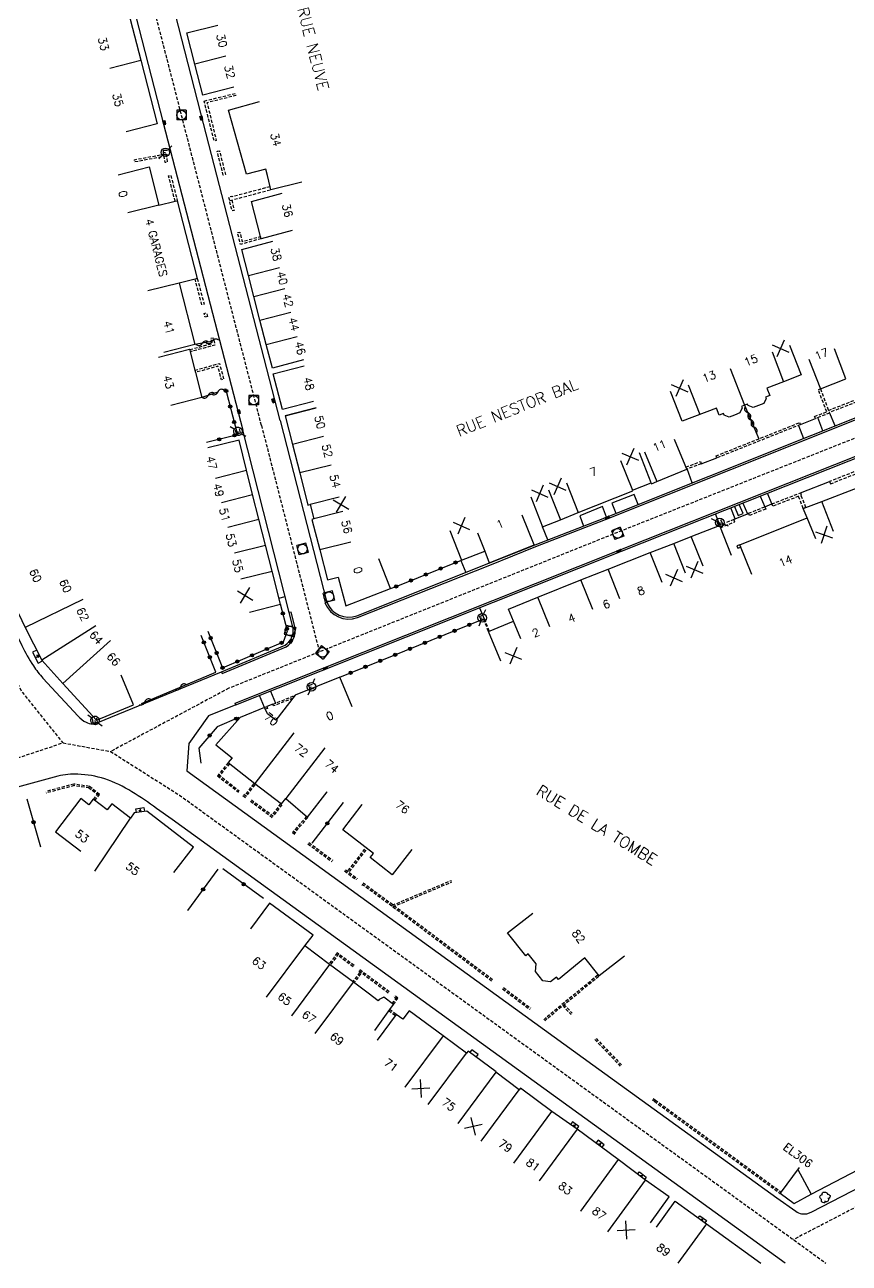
# Model space of a CAD drawing. Header units: millimetres. Extents: x 153000 to 154001, y 120000 to 121000.
# Drawn here: x 153268.8 to 153397.5, y 120000 to 120193.4 of the extents above; entities that cross this region are included whole.
import ezdxf
from ezdxf.enums import TextEntityAlignment as Align

# ---------------------------------------------------------------- set-up
doc = ezdxf.new("R2010")
doc.units = ezdxf.units.MM
doc.linetypes.add('DASHED', pattern=[0.75, 0.5, -0.25])
doc.layers.get('0').update_dxf_attribs({"linetype": 'CONTINUOUS'})
for name, color, linetype in [('W0001', 6, 'DASHED'), ('W0008', 7, 'CONTINUOUS'), ('W0100', 7, 'CONTINUOUS'), ('W0112', 1, 'DASHED'), ('W0300', 7, 'CONTINUOUS'), ('W0310', 3, 'CONTINUOUS'), ('W0322', 7, 'CONTINUOUS'), ('W0334', 7, 'CONTINUOUS'), ('W0400', 7, 'CONTINUOUS'), ('W0420', 7, 'CONTINUOUS'), ('W0471', 7, 'CONTINUOUS'), ('W0984', 7, 'CONTINUOUS'), ('W0989', 7, 'CONTINUOUS'), ('W0991', 7, 'CONTINUOUS'), ('W1102', 7, 'CONTINUOUS')]:
    doc.layers.add(name, color=color, linetype=linetype)
doc.styles.get("Standard").update_dxf_attribs({"font": 'romans.shx', "width": 0.85})

# ---------------------------------------------------------------- blocks, each defined once
blk = doc.blocks.new('T420')
for p, q in [((0.75, 0.75), (-0.75, 0.75)), ((-0.75, 0.75), (-0.75, -0.75)), ((0.75, 0.75), (0.75, -0.75)), ((0.75, -0.75), (-0.75, -0.75))]:
    blk.add_line(p, q)
blk.add_ellipse((0, 0), major_axis=(-0.53, 0.53), ratio=1, start_param=3.926991, end_param=10.210176)
blk = doc.blocks.new('T471')
for p, q in [((-0.333334, 0.333334), (-0.333334, -0.333334)), ((-0.333334, 0.333334), (0.333334, 0.333334)), ((-0.333334, 0), (0, 0)), ((0.500001, 0.500001), (1.000002, 1.000002)), ((-0.500001, -0.500001), (-1.000002, -1.000002)), ((-0.333334, -0.333334), (0.333334, -0.333334))]:
    blk.add_line(p, q)
blk.add_ellipse((0, 0), major_axis=(0.471405, 0.471405), ratio=1, start_param=5.4977871438, end_param=11.780972451)
blk = doc.blocks.new('T400')
for p, q in [((-0.15, 0.3), (0.15, 0.3)), ((-0.15, -0.25), (-0.15, 0.3)), ((-0.15, 0.15), (0.15, 0.15)), ((-0.15, 0), (0.15, 0)), ((0.15, 0.3), (0.15, -0.25)), ((-0.15, -0.15), (0.15, -0.15)), ((-0.15, -0.25), (-0.15, -0.3)), ((-0.15, -0.3), (0.15, -0.3)), ((0.15, -0.3), (0.15, -0.25))]:
    blk.add_line(p, q)
blk = doc.blocks.new('t322o')
at = {"color": 0, "linetype": 'Continuous'}
for radius in [0.25, 0.15]:
    blk.add_circle((0, 0), radius, dxfattribs=at)
blk = doc.blocks.new('t310o')
at = {"color": 0, "linetype": 'Continuous'}
for centre, start, end in [((-0.5, 0.38), 216.8699, 323.1304), ((0.5, -0.37), 36.8699, 143.1303)]:
    blk.add_arc(centre, 0.625, start, end, dxfattribs=at)
blk = doc.blocks.new('t991o')
at = {"color": 0, "linetype": 'Continuous'}
for p, q in [((-1, 1), (1, -1)), ((-1, -1), (1, 1))]:
    blk.add_line(p, q, dxfattribs=at)
blk = doc.blocks.new('T300')
for p, q in [((-0.8, 0.51), (-0.86, 0.34)), ((-0.86, 0.34), (-0.86, 0.17)), ((-0.86, 0.17), (-0.74, 0.06)), ((-0.69, 0.63), (-0.8, 0.51)), ((-0.8, -0.06), (-0.74, 0.06)), ((-0.74, 0.06), (-0.69, 0.11)), ((-0.57, 0.69), (-0.69, 0.63)), ((-0.46, 0.69), (-0.57, 0.69)), ((-0.29, 0.63), (-0.46, 0.69)), ((-0.29, 0.63), (-0.17, 0.74)), ((-0.23, 0.57), (-0.29, 0.63)), ((-0.17, 0.74), (-0.06, 0.8)), ((-0.06, 0.8), (0.06, 0.8)), ((0.06, 0.8), (0.23, 0.74)), ((0.23, 0.74), (0.34, 0.63)), ((0.34, 0.63), (0.4, 0.51)), ((0.46, 0.46), (0.34, 0.46)), ((0.4, 0.51), (0.4, 0.46)), ((0.57, 0.4), (0.46, 0.46)), ((0.57, 0.4), (0.69, 0.29)), ((0.69, 0.29), (0.74, 0.17)), ((0.74, 0.06), (0.69, -0.17)), ((0.74, 0.17), (0.74, 0.06)), ((-0.8, -0.17), (-0.8, -0.06)), ((-0.8, -0.23), (-0.8, -0.17)), ((-0.74, -0.34), (-0.8, -0.23)), ((-0.69, -0.4), (-0.74, -0.34)), ((-0.51, -0.46), (-0.69, -0.4)), ((-0.4, -0.46), (-0.51, -0.46)), ((-0.4, -0.46), (-0.34, -0.46)), ((-0.34, -0.46), (-0.34, -0.4)), ((-0.34, -0.51), (-0.34, -0.46)), ((-0.29, -0.63), (-0.34, -0.51)), ((-0.17, -0.74), (-0.29, -0.63)), ((-0.06, -0.8), (-0.17, -0.74)), ((0.06, -0.8), (-0.06, -0.8)), ((0.17, -0.74), (0.06, -0.8)), ((0.23, -0.69), (0.17, -0.74)), ((0.29, -0.46), (0.23, -0.46)), ((0.29, -0.63), (0.23, -0.69)), ((0.46, -0.4), (0.29, -0.46)), ((0.34, -0.51), (0.29, -0.63)), ((0.34, -0.51), (0.34, -0.46)), ((0.57, -0.34), (0.46, -0.4)), ((0.63, -0.29), (0.57, -0.34)), ((0.69, -0.17), (0.63, -0.29))]:
    blk.add_line(p, q)

msp = doc.modelspace()

# ---------------------------------------------------------------- linework, layer by layer
at = {"layer": 'W0001'}
msp.add_line((153305.72, 120130.87), (153314.74, 120095.57), dxfattribs=at)
at = {"layer": 'W0001', "flags": 128}
for points in [[(153305.72, 120130.87), (153256.24, 120322.96), (153251.61, 120341.25), (153245.96, 120347.78), (153281.28, 120378.34)], [(153262.73, 120099.81), (153268.27, 120089.31), (153274.7, 120081.28), (153274.7, 120081.28)], [(153300.6, 120089.8), (153282.17, 120079.93), (153282.17, 120079.93)], [(153193.93, 120058.51), (153201.63, 120060.37), (153250.88, 120073.2), (153264.72, 120077.95), (153274.7, 120081.28), (153282.17, 120079.93), (153292.93, 120073.11), (153387.62, 120004.54), (153393.86, 120000)], [(153411.47, 120015.49), (153398.51, 120008.75), (153388.79, 120003.69), (153388.79, 120003.69)]]:
    msp.add_lwpolyline(points, dxfattribs=at)
msp.add_lwpolyline([(153546.02, 120187.52, -0.003209), (153544.46, 120186.82), (153499.65, 120169.08), (153456.79, 120152.05), (153409.24, 120133.17), (153360.86, 120113.97), (153300.6, 120089.8)], format="xyb", dxfattribs=at)
at = {"layer": 'W0008', "flags": 128}
for points in [[(153308.64, 120131.62), (153296.26, 120179.66), (153285.84, 120220.23), (153285.13, 120222.99), (153274.68, 120264.08), (153271.22, 120277.57), (153265.03, 120301.25), (153255.21, 120339.36), (153254.22, 120343.04), (153254.01, 120344.04, -0.042377), (153253.87, 120345.18, -0.072726), (153253.94, 120345.85, -0.045272), (153254.21, 120346.61, -0.106855), (153254.41, 120346.89), (153274.47, 120364.28), (153332.56, 120414.42), (153371.37, 120447.93)], [(153266.08, 120101.09), (153268.3, 120096.5, 0.0347), (153270.11, 120093.31, 0.0395), (153271.6, 120091.39), (153277.09, 120085.45, 0.0914), (153278.34, 120084.5, 0.1276), (153279.34, 120084.24, 0.0827), (153280.18, 120084.48), (153299.46, 120092.39), (153299.46, 120092.39)], [(153301.74, 120087.21), (153297.45, 120085.49), (153294.38, 120081.19), (153294.06, 120076.91), (153357.47, 120030.99), (153386.21, 120010.19), (153389.18, 120008.12, 0.1029), (153390.05, 120007.73, 0.1654), (153391.67, 120008.02), (153410.38, 120017.71), (153410.38, 120017.71)], [(153387.5, 120000), (153291.79, 120069.3), (153289.35, 120071.05, 0.0192), (153285.5, 120073.63, 0.0566), (153281.27, 120075.64, 0.0703), (153277.05, 120076.38, 0.0742), (153273.94, 120076.08), (153267.03, 120074.22), (153258.72, 120072.12, 0.128), (153257.66, 120071.6, 0.2524), (153257.13, 120069.72), (153257.81, 120066.98), (153257.81, 120066.98)]]:
    msp.add_lwpolyline(points, format="xyb", dxfattribs=at)
msp.add_lwpolyline([(153261.5, 120286.36), (153262.57, 120286.59), (153265.32, 120276.06), (153268.73, 120262.56), (153279.24, 120221.48), (153279.95, 120218.71), (153290.38, 120178.15), (153302.81, 120130.12)], dxfattribs=at)
at = {"layer": 'W0008'}
for points in [[(153308.64, 120131.62), (153315.93, 120103.23), (153315.64, 120103.13, 0.403208), (153320.73, 120100.85), (153341.36, 120109.05), (153348.57, 120111.93), (153359.45, 120116.17), (153408.09, 120135.57), (153455.13, 120154.3), (153498.85, 120171.75), (153543.61, 120189.61), (153543.55, 120189.75), (153545.29, 120190.37)], [(153299.46, 120092.39), (153299.58, 120092.11), (153309.58, 120096.27, 0.286664), (153310.98, 120099.25), (153310.35, 120101.71), (153310.06, 120101.64), (153302.81, 120130.12)]]:
    msp.add_lwpolyline(points, format="xyb", dxfattribs=at)
msp.add_lwpolyline([(153301.74, 120087.21), (153301.63, 120087.49), (153361.84, 120111.49), (153410.22, 120130.7)], dxfattribs=at)
at = {"layer": 'W0100'}
for p, q in [((153270.4, 120094.58), (153271.02, 120094.93)), ((153271.02, 120094.93), (153270.59, 120094.94)), ((153271.02, 120094.93), (153270.81, 120094.56)), ((153286.81, 120070.49), (153286.62, 120070.76)), ((153286.74, 120071.09), (153286.81, 120070.49)), ((153286.81, 120070.49), (153286.94, 120070.79)), ((153354.79, 120021.75), (153354.49, 120021.31)), ((153354.49, 120021.31), (153354.5, 120021.62)), ((153354.49, 120021.31), (153354.78, 120021.43)), ((153358.76, 120018.87), (153358.45, 120018.41)), ((153358.45, 120018.41), (153358.47, 120018.72)), ((153358.45, 120018.41), (153358.73, 120018.54)), ((153365.26, 120013.87), (153365, 120013.5)), ((153365, 120013.5), (153365.02, 120013.75)), ((153365, 120013.5), (153365.22, 120013.6)), ((153374.69, 120007.03), (153374.47, 120006.7)), ((153374.47, 120006.7), (153374.48, 120006.91)), ((153374.47, 120006.7), (153374.66, 120006.79))]:
    msp.add_line(p, q, dxfattribs=at)
at = {"layer": 'W0100', "flags": 128}
msp.add_lwpolyline([(153274.95, 120202.32), (153279.8, 120203.53), (153280.67, 120200.04), (153280.91, 120199.07), (153281.86, 120199.39), (153282.19, 120199.34, -0.240433), (153282.24, 120199.3, -0.054733), (153282.34, 120199.05), (153282.41, 120198.77), (153282.51, 120198.41), (153283.22, 120195.71), (153283.31, 120195.36), (153283.38, 120195.13), (153284.53, 120195.41), (153284.91, 120195.51), (153286.86, 120187.92), (153289.42, 120177.99), (153284.58, 120176.74)], format="xyb", dxfattribs=at)
for points in [[(153301.39, 120183.68), (153296.55, 120182.44), (153295.31, 120187.28), (153294.06, 120192.17), (153298.9, 120193.41)], [(153282.02, 120186.67), (153286.86, 120187.92)], [(153312.03, 120168.84), (153307.17, 120167.69), (153307.06, 120168.15), (153306.64, 120169.9), (153306.41, 120170.87), (153303.39, 120170.09), (153300.58, 120180.13), (153305.39, 120181.48)], [(153283.34, 120170.01), (153288.19, 120171.24), (153289.71, 120165.25), (153292.24, 120165.87), (153292.58, 120165.95), (153295.7, 120153.82), (153295.35, 120153.73), (153292.85, 120153.08), (153287.99, 120151.9)], [(153310.5, 120161.31), (153305.67, 120160.03), (153305.58, 120160.38), (153304.14, 120165.86), (153308.97, 120167.13)], [(153312.26, 120141.11), (153307.43, 120139.81), (153306.45, 120143.49), (153305.45, 120147.32), (153304.53, 120151.02), (153303.71, 120154.28), (153302.64, 120158.36), (153307.48, 120159.63)], [(153292.85, 120153.08), (153295.31, 120143.5), (153290.47, 120142.25)], [(153289.65, 120141.55), (153294.49, 120142.8), (153294.52, 120142.72), (153294.61, 120142.37), (153295.31, 120139.48), (153295.4, 120139.14), (153296.42, 120135.23), (153291.58, 120133.97)], [(153313.85, 120134.58), (153309.01, 120133.33), (153307.56, 120138.94), (153312.4, 120140.19)], [(153267.2, 120102.66), (153268.82, 120099.31), (153271.41, 120094.19), (153274.72, 120090.54), (153279.95, 120084.82), (153285.72, 120087.23), (153283.79, 120091.84), (153283.79, 120091.84)], [(153270.63, 120095.76), (153269.96, 120095.43), (153270.84, 120093.73), (153271.52, 120094.07), (153271.52, 120094.07)], [(153302.39, 120085.23), (153298.62, 120080.99), (153301.13, 120078.94), (153300.52, 120078.19), (153304.69, 120074.96), (153308.87, 120071.74), (153309.5, 120072.57), (153312.92, 120069.67), (153315.98, 120073.63), (153315.98, 120073.63)], [(153292.06, 120061.03), (153295.11, 120065), (153287.8, 120070.62), (153285.83, 120070.35), (153285.28, 120069.52), (153282.33, 120071.76), (153281.62, 120070.84), (153279.44, 120072.5), (153278.76, 120071.61), (153277.49, 120072.58), (153273.55, 120067.4), (153277.53, 120064.37), (153277.53, 120064.37)], [(153329.19, 120064.63), (153326.14, 120060.67), (153322.67, 120063.35), (153323.19, 120064.02), (153318.42, 120067.7), (153321.47, 120071.66), (153321.47, 120071.66)], [(153286.2, 120070.39), (153286.12, 120071), (153287.36, 120071.18), (153287.45, 120070.55), (153287.45, 120070.55)], [(153323.4, 120036.36), (153325.77, 120039.62), (153326.34, 120040.41), (153324.82, 120041.54), (153324.1, 120041.18), (153323.96, 120040.99), (153322.39, 120042.18), (153320.09, 120043.89), (153316.37, 120046.67), (153312.49, 120049.56), (153313.77, 120051.24), (153306.97, 120056.23), (153303.99, 120052.22), (153303.99, 120052.22)], [(153362.4, 120047.98), (153358.46, 120044.9), (153356.2, 120047.72), (153352.08, 120044.33), (153351.79, 120044.68), (153350.86, 120043.96), (153349.66, 120044.09), (153348.49, 120045.58), (153348.61, 120046.78), (153347.37, 120048.34), (153347, 120048.03), (153344.16, 120051.59), (153348.09, 120054.68), (153348.09, 120054.68)], [(153366.46, 120006.31), (153369.39, 120010.36), (153365.71, 120012.95), (153361.44, 120016.18), (153355, 120020.92), (153351.08, 120023.71), (153346.16, 120027.32), (153345.97, 120027.11), (153342.3, 120029.85), (153342.35, 120029.92), (153338.02, 120033.15), (153337.75, 120032.79), (153334.08, 120035.52), (153328.77, 120039.45), (153327.78, 120038.11), (153326.75, 120038.87), (153323.77, 120034.85), (153323.77, 120034.85)], [(153339.28, 120032.22), (153339.56, 120032.6), (153338.55, 120033.35), (153338.27, 120032.97), (153338.27, 120032.97)], [(153354.97, 120020.94), (153355.28, 120021.38), (153354.31, 120022.11), (153353.97, 120021.65), (153353.97, 120021.65)], [(153358.88, 120018.06), (153359.23, 120018.51), (153358.29, 120019.22), (153357.94, 120018.75), (153357.94, 120018.75)], [(153389.69, 120014.96), (153386.73, 120010.93), (153388.9, 120009.33), (153388.9, 120009.31), (153391.56, 120010.77), (153408.82, 120019.78), (153408.82, 120019.78)], [(153364.45, 120013.91), (153364.73, 120014.29), (153365.78, 120013.46), (153365.51, 120013.1), (153365.51, 120013.1)], [(153367.39, 120005.64), (153370.32, 120009.69), (153375.21, 120006.15), (153383.7, 120000)], [(153373.92, 120007.08), (153374.16, 120007.41), (153375.21, 120006.65), (153374.97, 120006.32), (153374.97, 120006.32)]]:
    msp.add_lwpolyline(points, dxfattribs=at)
at = {"layer": 'W0100'}
for points in [[(153388.16, 120143.41), (153389.99, 120138.75), (153387.23, 120137.67), (153384.66, 120136.66), (153385.09, 120135.56), (153384.43, 120135.3)], [(153391.18, 120141.24), (153393.01, 120136.59), (153397, 120138.16), (153395.18, 120142.81)], [(153380.69, 120133.83), (153380.78, 120133.59), (153380.44, 120132.82), (153379.6, 120132.49), (153378.75, 120132.16), (153377.98, 120132.49), (153377.88, 120132.75), (153377.2, 120132.49), (153376.78, 120133.58), (153371.42, 120131.51), (153369.62, 120136.18)], [(153384.43, 120135.3), (153384.52, 120135.07), (153384.18, 120134.31), (153383.33, 120133.97), (153382.49, 120133.64), (153381.72, 120133.97), (153381.63, 120134.2)], [(153381.63, 120134.2), (153381.15, 120134.01), (153380.69, 120133.83)], [(153309.43, 120132.38), (153310.59, 120127.89), (153311.7, 120123.44), (153312.97, 120118.41), (153313.32, 120118.5), (153313.89, 120116.26), (153313.6, 120116.19), (153314.81, 120111.41), (153316.01, 120106.73), (153317.71, 120107.17), (153318.89, 120102.67), (153325.85, 120105.37), (153324.04, 120110.03)], [(153303.84, 120101.72), (153308.68, 120102.95), (153307.37, 120108.12), (153306.36, 120112.17), (153305.33, 120116.21), (153304.34, 120120.09), (153303.38, 120123.87), (153302.23, 120128.56), (153297.37, 120127.36)], [(153365.55, 120126.72), (153367.47, 120122.1), (153372.13, 120124.04), (153370.21, 120128.66)], [(153347.77, 120119.69), (153349.6, 120115.04), (153352.4, 120116.14), (153355.19, 120117.24), (153363.7, 120120.63), (153363.65, 120120.76), (153366.6, 120121.91), (153364.77, 120126.57)], [(153382.28, 120107.59), (153380.42, 120112.23), (153390.96, 120116.44), (153390.33, 120117.88), (153393.24, 120119), (153398.88, 120121.16), (153400.67, 120116.49)], [(153335.11, 120114.47), (153336.94, 120109.81), (153340.58, 120111.25), (153341.3, 120109.41), (153348.31, 120112.23), (153346.44, 120116.87)], [(153343.08, 120094.06), (153341.16, 120098.68), (153345.08, 120100.31), (153344.28, 120102.16), (153348.86, 120104.03), (153355.6, 120106.75), (153359.88, 120108.42), (153366.44, 120111), (153370.13, 120112.43), (153372.84, 120113.53), (153377.24, 120115.24), (153379.05, 120110.58)], [(153319.87, 120086.93), (153317.98, 120091.56), (153310.99, 120088.71), (153307.96, 120084.82), (153306.64, 120085.82), (153306.2, 120086.8), (153302.39, 120085.23)]]:
    msp.add_lwpolyline(points, dxfattribs=at)
at = {"layer": 'W0112'}
for p, q in [((153300.52, 120078.18), (153298.86, 120076.14)), ((153300.71, 120078.02), (153299.05, 120075.98)), ((153298.86, 120076.14), (153302.11, 120073.6)), ((153299.01, 120076.33), (153302.26, 120073.79)), ((153276.41, 120074.84), (153272.05, 120073.69)), ((153276.48, 120074.6), (153272.11, 120073.45)), ((153278.82, 120074.24), (153276.38, 120074.6)), ((153278.85, 120074.48), (153276.41, 120074.84)), ((153280.28, 120073.04), (153278.7, 120074.29)), ((153280.44, 120073.23), (153278.85, 120074.48)), ((153279.5, 120072.45), (153280.24, 120073.39)), ((153279.69, 120072.29), (153280.44, 120073.23)), ((153302.96, 120073.26), (153303.41, 120072.92)), ((153303.32, 120073.3), (153304.64, 120075.01)), ((153303.52, 120073.15), (153304.83, 120074.86)), ((153302.81, 120073.06), (153303.27, 120072.72)), ((153304, 120072.18), (153307.44, 120069.62)), ((153304.15, 120072.38), (153307.59, 120069.82)), ((153307.54, 120070.19), (153308.79, 120071.81)), ((153307.74, 120070.04), (153308.99, 120071.65)), ((153312.75, 120069.8), (153310.58, 120067.29)), ((153312.94, 120069.63), (153310.76, 120067.13)), ((153310.73, 120067.49), (153311.07, 120067.22)), ((153310.58, 120067.29), (153310.92, 120067.03)), ((153312.98, 120065.51), (153316.7, 120062.74)), ((153313.13, 120065.71), (153316.85, 120062.94)), ((153319.28, 120061.33), (153322.03, 120064.91)), ((153319.47, 120061.18), (153322.23, 120064.76)), ((153318.69, 120061.27), (153320.51, 120059.91)), ((153318.84, 120061.47), (153320.66, 120060.11)), ((153326.16, 120055.92), (153335.37, 120059.8)), ((153321.42, 120058.98), (153321.39, 120058.98)), ((153321.46, 120059.22), (153321.43, 120059.23)), ((153321.43, 120059.23), (153326.26, 120055.68)), ((153321.58, 120059.43), (153326.4, 120055.89)), ((153326.26, 120055.68), (153335.47, 120059.57)), ((153326.41, 120055.88), (153341.91, 120044.26)), ((153326.26, 120055.68), (153341.76, 120044.06)), ((153317.54, 120048.47), (153316.29, 120046.74)), ((153317.75, 120048.32), (153316.49, 120046.59)), ((153320.04, 120046.3), (153317.39, 120048.27)), ((153320.19, 120046.5), (153317.54, 120048.47)), ((153321.05, 120045.4), (153319.98, 120043.97)), ((153321.25, 120045.25), (153320.19, 120043.83)), ((153325.53, 120042.19), (153320.84, 120045.7)), ((153325.68, 120042.39), (153320.99, 120045.9)), ((153350.31, 120038.54), (153358.31, 120045.09)), ((153350.47, 120038.34), (153358.46, 120044.9)), ((153343.38, 120042.85), (153347.61, 120039.65)), ((153343.53, 120043.05), (153347.76, 120039.85)), ((153326.14, 120040.55), (153326.84, 120041.52)), ((153326.89, 120041.18), (153326.29, 120041.66)), ((153326.34, 120040.41), (153327.04, 120041.38)), ((153327.04, 120041.38), (153326.45, 120041.86)), ((153352.76, 120040.26), (153354.06, 120038.86)), ((153352.95, 120040.43), (153354.24, 120039.04)), ((153326.59, 120038.67), (153325.61, 120039.42)), ((153326.75, 120038.87), (153325.77, 120039.62)), ((153349.81, 120038.03), (153350.29, 120038.52)), ((153349.99, 120037.86), (153350.47, 120038.34)), ((153357.79, 120034.93), (153361.76, 120030.8)), ((153357.97, 120035.1), (153361.94, 120030.97)), ((153366.74, 120025.53), (153367.08, 120025.29)), ((153366.89, 120025.74), (153367.23, 120025.49)), ((153367.08, 120025.29), (153386.73, 120010.91)), ((153367.23, 120025.49), (153386.87, 120011.11))]:
    msp.add_line(p, q, dxfattribs=at)
at = {"layer": 'W0112', "flags": 128}
for points in [[(153296.77, 120181.53), (153301.63, 120182.73), (153301.71, 120182.39), (153297.21, 120181.27), (153298.67, 120175.36), (153298.33, 120175.28)], [(153298.81, 120173.68), (153299.15, 120173.77), (153300.09, 120170.05), (153299.75, 120169.96)], [(153290.8, 120173.28), (153291.03, 120171.99), (153290.69, 120171.93), (153290.51, 120172.87), (153285.94, 120172.02), (153285.88, 120172.37)], [(153297.28, 120147.87), (153296.93, 120147.78), (153296.78, 120148.37), (153297.12, 120148.46)], [(153300.23, 120136.24), (153299.88, 120136.17), (153299.81, 120136.5), (153300.16, 120136.57)]]:
    msp.add_lwpolyline(points, close=True, dxfattribs=at)
for points in [[(153292.24, 120165.87), (153291.22, 120169.86), (153291.56, 120169.95), (153292.58, 120165.95)], [(153307.06, 120168.15), (153301.07, 120166.56), (153301.04, 120166.64), (153300.59, 120166.53), (153300.73, 120165.98)], [(153301.07, 120166.07), (153301.47, 120164.45), (153301.13, 120164.36), (153300.73, 120165.98), (153301.07, 120166.07), (153307.17, 120167.69)], [(153305.67, 120160.03), (153302.45, 120159.15), (153301.98, 120160.98), (153302.32, 120161.07), (153302.7, 120159.59), (153305.58, 120160.38)], [(153295.7, 120153.82), (153296.76, 120149.8), (153296.41, 120149.71), (153295.35, 120153.73)], [(153294.52, 120142.72), (153298.03, 120143.66), (153297.95, 120143.98), (153297.82, 120144.49), (153298.17, 120144.57), (153298.46, 120143.4), (153294.61, 120142.37)], [(153295.31, 120139.48), (153299.17, 120140.55), (153299.82, 120138.06), (153299.48, 120137.97), (153298.92, 120140.11), (153295.4, 120139.14)]]:
    msp.add_lwpolyline(points, dxfattribs=at)
at = {"layer": 'W0112'}
for points in [[(153393.01, 120136.59), (153394.26, 120133.22), (153398.53, 120134.88), (153398.66, 120134.53), (153394.39, 120132.87), (153394.43, 120132.78), (153392.22, 120131.95), (153392.1, 120132.27), (153393.99, 120132.98), (153392.68, 120136.47)], [(153389.87, 120130.99), (153376.83, 120125.79), (153376.7, 120126.11), (153389.74, 120131.3)], [(153372.01, 120124.36), (153374.26, 120125.21), (153374.39, 120124.89), (153372.13, 120124.04)], [(153399.63, 120124.15), (153394.42, 120122.1), (153394.56, 120121.74), (153399.77, 120123.79)], [(153390.33, 120117.88), (153389.58, 120119.79), (153385.56, 120118.24), (153385.42, 120118.6), (153389.87, 120120.32), (153390, 120119.96), (153389.97, 120119.94), (153390.71, 120118.03)], [(153381.79, 120117.15), (153384.32, 120118.16), (153384.46, 120117.81), (153381.94, 120116.8)], [(153377.38, 120114.88), (153379.63, 120115.83), (153379.48, 120116.18), (153377.24, 120115.24)], [(153380.42, 120112.23), (153379.96, 120112.04), (153380.11, 120111.67), (153380.57, 120111.86)], [(153341.16, 120098.68), (153340.42, 120100.63), (153340.51, 120100.66), (153341.25, 120098.72)], [(153310.63, 120088.25), (153307.6, 120087.04), (153307.49, 120087.31), (153310.99, 120088.71), (153310.99, 120088.71)], [(153306.2, 120086.8), (153306.56, 120086.95), (153306.67, 120086.67), (153306.32, 120086.53)]]:
    msp.add_lwpolyline(points, close=True, dxfattribs=at)
at = {"layer": 'W0310', "flags": 128}
for points in [[(153297.95, 120143.98), (153295.31, 120143.5)], [(153298.89, 120136.08), (153296.42, 120135.23)], [(153286.97, 120087.44), (153298.59, 120092.34), (153298.59, 120092.34)]]:
    msp.add_lwpolyline(points, dxfattribs=at)
at = {"layer": 'W0310'}
for points in [[(153298.01, 120144), (153297.95, 120143.98)], [(153381.15, 120134.01), (153383.41, 120128.78)]]:
    msp.add_lwpolyline(points, dxfattribs=at)
at = {"layer": 'W0322', "flags": 128}
for points in [[(153300.23, 120136.24), (153301.97, 120129.42), (153297.12, 120128.19)], [(153317.98, 120091.56), (153340.42, 120100.63)], [(153302.2, 120085.25), (153298.8, 120083.8), (153295.94, 120080.44), (153296.27, 120078.09), (153296.27, 120078.09)], [(153269.09, 120072.53), (153271.22, 120065.05), (153271.22, 120065.05)], [(153313.63, 120065.62), (153318.52, 120071.96), (153318.52, 120071.96)], [(153298.91, 120061.54), (153294.19, 120055.09), (153294.19, 120055.09)], [(153306.03, 120056.95), (153299.69, 120061.58), (153299.69, 120061.58)]]:
    msp.add_lwpolyline(points, dxfattribs=at)
at = {"layer": 'W0322'}
for points in [[(153326.75, 120105.72), (153336.94, 120109.81)], [(153297.35, 120098.74), (153299.65, 120093.01), (153309.17, 120097.04), (153309.78, 120098.77), (153308.68, 120102.95)], [(153298.59, 120092.34), (153296.29, 120098.07)]]:
    msp.add_lwpolyline(points, dxfattribs=at)
at = {"layer": 'W0334'}
for points in [[(153315.93, 120103.23, 0.401314), (153320.62, 120101.13), (153341.25, 120109.33), (153348.46, 120112.21), (153359.34, 120116.45), (153407.98, 120135.85), (153455.02, 120154.58), (153498.74, 120172.03), (153543.5, 120189.89), (153545.24, 120190.51)], [(153299.46, 120092.39), (153309.43, 120096.54, 0.282307), (153310.68, 120099.19), (153310.06, 120101.64)]]:
    msp.add_lwpolyline(points, format="xyb", dxfattribs=at)
for points in [[(153389.87, 120130.99), (153392.22, 120131.95)], [(153393.39, 120130.03), (153392.59, 120132.08)], [(153395.32, 120130.8), (153394.42, 120132.88)], [(153301.74, 120087.21), (153361.95, 120111.21), (153410.33, 120130.42)], [(153389.58, 120130.87), (153390.36, 120128.82)], [(153374.39, 120124.89), (153376.83, 120125.79)], [(153372.96, 120121.88), (153372.21, 120124.07)], [(153366.6, 120121.91), (153366.64, 120121.75), (153367.47, 120122.1)], [(153389.87, 120120.32), (153394.42, 120122.1)], [(153364.55, 120118.53), (153363.94, 120120.09), (153360.43, 120118.73), (153361.07, 120117.14)], [(153383.62, 120119.82), (153384.32, 120118.16), (153385.42, 120118.6), (153384.76, 120120.27)], [(153359.61, 120116.56), (153358.96, 120118.19), (153355.41, 120116.75), (153356.01, 120115.15)], [(153379.71, 120116.28), (153379, 120117.98)], [(153379.57, 120118.21), (153380.16, 120116.79), (153380.93, 120117.1), (153380.34, 120118.51)], [(153380.91, 120118.74), (153381.61, 120117.07)], [(153377.32, 120115.27), (153376.6, 120117.03)], [(153379.48, 120116.18), (153379.71, 120116.28), (153381.61, 120117.07), (153381.79, 120117.15)], [(153350.44, 120112.98), (153349.6, 120115.04)], [(153336.86, 120109.78), (153337.61, 120107.89)], [(153308.44, 120103.88), (153309.42, 120104.14)], [(153325.85, 120105.37), (153326.75, 120105.72)], [(153339.79, 120102.38), (153340.51, 120100.66)], [(153306.17, 120086.79), (153305.42, 120088.68)], [(153307.11, 120089.36), (153307.92, 120087.48)], [(153307.49, 120087.31), (153306.56, 120086.95)]]:
    msp.add_lwpolyline(points, dxfattribs=at)
at = {"layer": 'W1102'}
for p, q in [((153300.15, 120188.52), (153295.31, 120187.28)), ((153289.71, 120165.25), (153284.85, 120164.07)), ((153303.71, 120154.28), (153308.55, 120155.53)), ((153304.53, 120151.02), (153309.38, 120152.23)), ((153305.45, 120147.32), (153310.3, 120148.55)), ((153306.45, 120143.49), (153311.28, 120144.76)), ((153385.45, 120142.35), (153387.23, 120137.67)), ((153378.89, 120139.77), (153381.15, 120134.01)), ((153372.36, 120137.23), (153374.18, 120132.58)), ((153309.43, 120132.38), (153314.27, 120133.63)), ((153314.27, 120133.62), (153309.43, 120132.38)), ((153315.43, 120129.13), (153310.59, 120127.89)), ((153361.8, 120125.4), (153363.65, 120120.76)), ((153298.54, 120122.64), (153303.38, 120123.87)), ((153316.58, 120124.65), (153311.7, 120123.44)), ((153353.36, 120121.89), (153355.19, 120117.24)), ((153299.5, 120118.85), (153304.34, 120120.09)), ((153317.86, 120119.65), (153313.32, 120118.5)), ((153350.56, 120120.79), (153352.4, 120116.14)), ((153395.04, 120114.28), (153393.24, 120119)), ((153300.49, 120114.98), (153305.33, 120116.21)), ((153318.44, 120117.41), (153313.89, 120116.26)), ((153392.28, 120113.14), (153390.96, 120116.44)), ((153339.46, 120114.1), (153340.58, 120111.25)), ((153301.51, 120110.97), (153306.36, 120112.17)), ((153319.66, 120112.64), (153314.81, 120111.41)), ((153371.94, 120107.77), (153370.13, 120112.43)), ((153374.71, 120108.89), (153372.84, 120113.53)), ((153368.27, 120106.35), (153366.44, 120111)), ((153302.52, 120106.89), (153307.37, 120108.12)), ((153361.7, 120103.76), (153359.88, 120108.42)), ((153357.47, 120102.11), (153355.6, 120106.75)), ((153350.75, 120099.4), (153348.86, 120104.03)), ((153346.23, 120097.52), (153345.08, 120100.31))]:
    msp.add_line(p, q, dxfattribs=at)
at = {"layer": 'W1102', "flags": 128}
for points in [[(153277.83, 120103.66), (153268.82, 120099.31), (153268.82, 120099.31)], [(153279.86, 120099.55), (153271.41, 120094.19), (153271.41, 120094.19)], [(153282.13, 120097.26), (153274.72, 120090.54), (153274.72, 120090.54)], [(153310.8, 120082.87), (153304.69, 120074.96), (153304.69, 120074.96)], [(153315.61, 120080.49), (153309.5, 120072.57), (153309.5, 120072.57)], [(153279.69, 120061.23), (153285.28, 120069.52), (153285.28, 120069.52)], [(153306.51, 120041.54), (153312.49, 120049.56), (153312.49, 120049.56)], [(153316.37, 120046.67), (153310.39, 120038.65), (153310.39, 120038.65)], [(153314.11, 120035.88), (153320.09, 120043.89), (153320.09, 120043.89)], [(153334.08, 120035.52), (153328.1, 120027.51), (153328.1, 120027.51)], [(153331.77, 120024.78), (153337.75, 120032.79), (153337.75, 120032.79)], [(153342.3, 120029.85), (153336.37, 120021.8), (153336.37, 120021.8)], [(153340.04, 120019.06), (153345.97, 120027.11), (153345.97, 120027.11)], [(153345.15, 120015.65), (153351.08, 120023.71), (153351.08, 120023.71)], [(153355, 120020.92), (153349.07, 120012.87), (153349.07, 120012.87)], [(153361.44, 120016.18), (153355.53, 120008.11), (153355.53, 120008.11)], [(153389.47, 120014.65), (153391.56, 120010.77), (153391.56, 120010.77)], [(153359.81, 120004.88), (153365.71, 120012.95), (153365.71, 120012.95)], [(153375.21, 120006.15), (153370.76, 120000)]]:
    msp.add_lwpolyline(points, dxfattribs=at)

# ---------------------------------------------------------------- block references
at = {"layer": 'W0300', "rotation": 98.20849999999999}
msp.add_blockref('T300', (153393.73, 120010.38), dxfattribs=at)
at = {"layer": 'W0310'}
for p, rotation in [((153296.47, 120143.71), 190.4403237577659), ((153298.01, 120144), 190.4403237577659), ((153297.41, 120135.57), 198.8895153229547), ((153298.89, 120136.08), 198.8895153229547), ((153381.64, 120132.86), 293.435908402641), ((153382.14, 120131.72), 293.435908402641), ((153382.64, 120130.57), 293.435908402641), ((153293.06, 120090.01), 22.85887272868969), ((153287.53, 120087.68), 22.85887272868969)]:
    msp.add_blockref('t310o', p, dxfattribs=dict(at, rotation=rotation))
at = {"layer": 'W0322'}
for p, rotation in [((153300.23, 120136.24), 284.3256593686049), ((153300.84, 120133.82), 284.3256593686049), ((153301.46, 120131.4), 284.3256593686049), ((153301.52, 120129.31), 194.3256593687146), ((153299.1, 120128.69), 194.3256593687146), ((153333.71, 120108.52), 21.9053740547808), ((153336.03, 120109.45), 21.9053740547808), ((153326.75, 120105.72), 21.9053740547808), ((153329.07, 120106.65), 21.9053740547808), ((153331.39, 120107.58), 21.9053740547808), ((153309.06, 120101.51), 104.717081487786), ((153309.7, 120099.09), 104.717081487786), ((153335.87, 120098.79), 22.00561255786735), ((153338.19, 120099.73), 22.00561255786735), ((153296.73, 120096.98), 111.8496572935809), ((153297.79, 120097.65), 111.8496572935809), ((153308.86, 120096.91), 22.951120958952), ((153331.23, 120096.92), 22.00561255786735), ((153333.55, 120097.85), 22.00561255786735), ((153297.66, 120094.66), 111.8496572935809), ((153298.72, 120095.33), 111.8496572935809), ((153304.25, 120094.96), 22.951120958952), ((153306.55, 120095.94), 22.951120958952), ((153324.28, 120094.11), 22.00561255786735), ((153326.6, 120095.04), 22.00561255786735), ((153328.92, 120095.98), 22.00561255786735), ((153299.65, 120093.01), 22.951120958952), ((153301.95, 120093.99), 22.951120958952), ((153319.64, 120092.23), 22.00561255786735), ((153321.96, 120093.17), 22.00561255786735), ((153301.75, 120085.06), 203.1397663435824), ((153297.64, 120082.44), 229.6275970895595), ((153270.13, 120068.88), 285.8930525105309), ((153316.01, 120068.71), 52.37206467183422), ((153296.61, 120058.4), 233.8319844112913), ((153302.94, 120059.2), 143.8315107614323)]:
    msp.add_blockref('t322o', p, dxfattribs=dict(at, rotation=rotation))
at = {"layer": 'W0400'}
for p, rotation in [((153290.55, 120178.16), 14.94546676594876), ((153296.32, 120178.88), 12.87969071508645), ((153307.58, 120134.74), 16.80747065560788), ((153302.19, 120132.98), 195.4761685319558), ((153359.74, 120116.45), 111.3027477950121), ((153361.56, 120111.24), 111.7429353222678), ((153310.28, 120097.14), 145.1680400752928), ((153315.68, 120092.92), 291.5366226092203)]:
    msp.add_blockref('T400', p, dxfattribs=dict(at, rotation=rotation))
at = {"layer": 'W0420'}
for p in [(153293.23, 120179.34), (153304.52, 120134.81)]:
    msp.add_blockref('T420', p, dxfattribs=at)
for p, rotation in [((153361.34, 120114), 21.7429353222678), ((153312.13, 120111.56), 284.138420766199), ((153316.26, 120104.13), 284.649205943351), ((153310.17, 120098.78), 75.881009299503), ((153315.23, 120095.43), 52.1114112090826)]:
    msp.add_blockref('T420', p, dxfattribs=dict(at, rotation=rotation))
at = {"layer": 'W0471'}
msp.add_blockref('T471', (153290.71, 120173.52), dxfattribs=at)
for p, rotation in [((153302.05, 120129.93), 104.274711891965), ((153377.29, 120115.71), 112.1895094225909), ((153340.2, 120100.82), 22.5645449022275), ((153313.52, 120090.04), 22.5645449022275), ((153279.73, 120084.78), 98.20849999999999)]:
    msp.add_blockref('T471', p, dxfattribs=dict(at, rotation=rotation))
at = {"layer": 'W0991'}
for p, rotation in [((153386.78, 120142.87), 291.4138336884207), ((153370.99, 120136.7), 291.0821260998098), ((153363.29, 120125.98), 291.4335343378625), ((153349.16, 120120.24), 291.5470197640709), ((153351.95, 120121.34), 291.5470197645876), ((153318.15, 120118.53), 14.39025226027142), ((153336.93, 120115.18), 291.4611733894977), ((153393.57, 120113.77), 296.1218974699266), ((153370.12, 120107.07), 291.1835741135243), ((153373.33, 120108.33), 291.9818536813304), ((153303.18, 120104.31), 14.26394765497319), ((153345.04, 120094.88), 292.5645449021068), ((153330.62, 120027.31), 48.52323940553505), ((153338.8, 120021.4), 58.01412982849433), ((153362.68, 120005.19), 48.4620235897797)]:
    msp.add_blockref('t991o', p, dxfattribs=dict(at, rotation=rotation))

# ---------------------------------------------------------------- texts
at = {"layer": 'W0984'}
msp.add_text('EL306', height=1.25, rotation=323.0534, dxfattribs=at).set_placement((153389.51, 120016.86), align=Align.MIDDLE)
at = {"layer": 'W0989'}
for s, rotation, p in [('RUE NEUVE', 284.3281, (153313.8, 120189.72)), ('RUE NESTOR BAL', 21.8497, (153345.65, 120133.66)), ('RUE DE LA TOMBE', 328.4213, (153358.09, 120068.45))]:
    msp.add_text(s, height=1.75, rotation=rotation, dxfattribs=at).set_placement(p, align=Align.MIDDLE)
at = {"layer": 'W0991'}
for s, rotation, p in [('33', 284.3975, (153281.05, 120190.47)), ('30', 284.3975, (153299.53, 120190.96)), ('32', 284.3975, (153300.77, 120186.1)), ('35', 284.4399, (153283.3, 120181.71)), ('34', 284.4011, (153307.97, 120175.5)), ('0', 284.2548, (153284.1, 120167.02)), ('36', 284.4011, (153309.78, 120164.43)), ('4 GARAGES', 284.4011, (153289.3, 120158.64)), ('38', 284.4011, (153308.01, 120157.59)), ('40', 284.4011, (153308.97, 120153.87)), ('42', 284.4011, (153309.85, 120150.37)), ('41', 284.4011, (153291.27, 120146.18)), ('44', 284.4011, (153310.79, 120146.66)), ('46', 284.4011, (153311.77, 120142.95)), ('17', 21.4464, (153393.18, 120142.03)), ('15', 21.4138, (153382.15, 120141.05)), ('13', 21.2695, (153375.62, 120138.5)), ('43', 284.4011, (153291.23, 120137.65)), ('48', 284.4011, (153313.12, 120137.39)), ('50', 284.3903, (153314.85, 120131.38)), ('52', 284.3903, (153316, 120126.89)), ('11', 22.6083, (153367.88, 120127.69)), ('47', 283.8357, (153297.95, 120125.01)), ('7', 22.5507, (153357.58, 120123.65)), ('49', 284.2673, (153299.01, 120120.75)), ('54', 284.3903, (153317.22, 120122.15)), ('51', 284.3376, (153299.99, 120116.92)), ('56', 284.3903, (153319.05, 120115.02)), ('1', 21.6211, (153342.95, 120115.49)), ('53', 284.3029, (153301, 120112.97)), ('14', 21.7768, (153387.55, 120109.69)), ('60', 295.9495, (153270.44, 120107.42)), ('55', 283.9284, (153302.02, 120108.93)), ('0', 284.3903, (153320.79, 120108.24)), ('60', 295.9298, (153275.12, 120105.8)), ('8', 21.51, (153364.98, 120105.05)), ('62', 297.2357, (153277.82, 120101.37)), ('6', 21.329, (153359.57, 120102.93)), ('4', 21.9757, (153354.17, 120100.78)), ('64', 312.2349, (153279.92, 120097.73)), ('2', 22.5645, (153348.56, 120098.49)), ('66', 312.4068, (153282.63, 120094.35)), ('70', 321.2856, (153307.25, 120084.97)), ('0', 22.2006, (153316.38, 120085.5)), ('72', 322.454, (153311.92, 120080.12)), ('74', 319.7117, (153316.71, 120077.6)), ('76', 322.3188, (153327.74, 120071.24)), ('53', 322.3096, (153277.71, 120066.69)), ('55', 321.9975, (153285.63, 120061.62)), ('82', 307.2189, (153355.24, 120051.06)), ('63', 323.7447, (153305.35, 120046.88)), ('65', 323.3635, (153309.36, 120041.29)), ('67', 323.2363, (153313.14, 120038.47)), ('69', 321.0346, (153317.51, 120035.05)), ('71', 323.6072, (153325.95, 120030.96)), ('75', 322.2868, (153334.96, 120024.78)), ('79', 326.3425, (153343.81, 120018.33)), ('81', 324.5978, (153348.12, 120015.38)), ('83', 323.6412, (153353.18, 120011.7)), ('87', 322.9319, (153358.45, 120007.78)), ('89', 324.052, (153368.5, 120002.08))]:
    msp.add_text(s, height=1.25, rotation=rotation, dxfattribs=at).set_placement(p, align=Align.MIDDLE)

doc.saveas('drawing.dxf')
